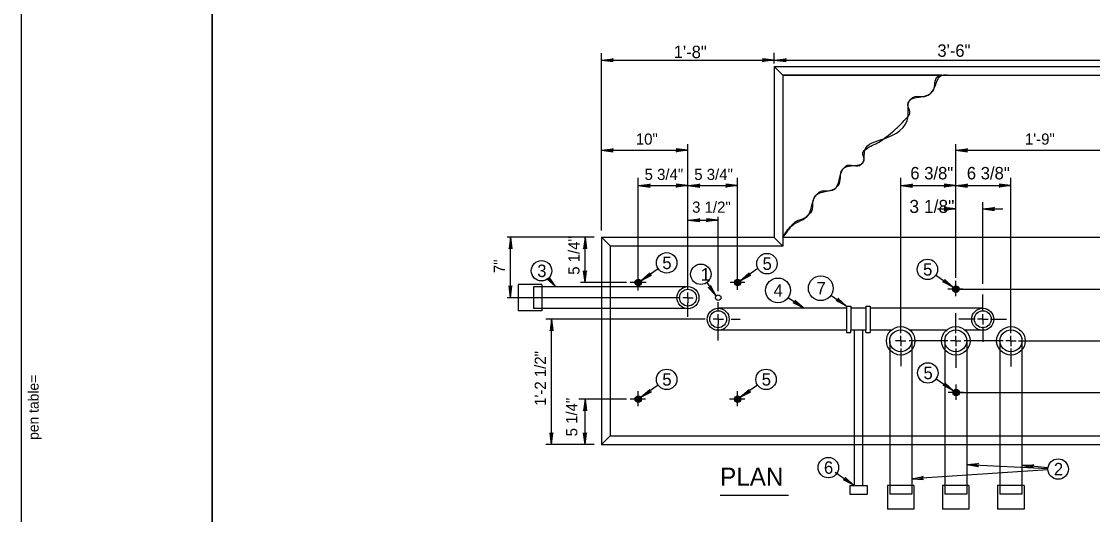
# Model space of a CAD drawing. Extents: x 507907 to 705716, y 496048 to 704964.
# Drawn here: x 704667.4 to 704977.3, y 704082 to 704224.8 of the extents above; entities that cross this region are included whole.
import ezdxf

# ---------------------------------------------------------------- set-up
doc = ezdxf.new("R2010")
doc.units = 0
doc.layers.add('1', color=7, linetype='Continuous')
doc.layers.add('41', color=7, linetype='Continuous')

msp = doc.modelspace()

# ---------------------------------------------------------------- linework, layer by layer
at = {"layer": '1'}
for p, q in [((704722.58, 704534.47), (704722.58, 703904.47)), ((704835.27, 704164.22), (704835.27, 704215.62)), ((704885.25, 704212.65), (704885.25, 704215.68)), ((704835.27, 704213.61), (704838.66, 704214.03)), ((704835.27, 704213.61), (704838.66, 704213.19)), ((704835.27, 704213.61), (704885.25, 704213.61)), ((704838.66, 704214.03), (704837.58, 704213.61)), ((704838.66, 704213.19), (704837.58, 704213.61)), ((704881.86, 704214.03), (704882.94, 704213.61)), ((704885.25, 704213.61), (704881.86, 704214.03)), ((704881.86, 704213.19), (704882.94, 704213.61)), ((704885.25, 704213.61), (704881.86, 704213.19)), ((704885.25, 704213.61), (704888.64, 704214.03)), ((704885.25, 704213.61), (704990.25, 704213.61)), ((704885.25, 704213.61), (704888.64, 704213.19)), ((704885.25, 704211.77), (704887.74, 704209.28)), ((704885.25, 704211.77), (704885.25, 704162.3)), ((704885.25, 704211.77), (704990.25, 704211.77)), ((704888.64, 704214.03), (704887.56, 704213.61)), ((704888.64, 704213.19), (704887.56, 704213.61)), ((704887.74, 704209.28), (704987.76, 704209.28)), ((704887.74, 704209.28), (704887.74, 704159.74)), ((704835.27, 704187.5), (704838.66, 704187.92)), ((704835.27, 704187.5), (704838.66, 704187.08)), ((704835.27, 704187.5), (704860.26, 704187.5)), ((704838.66, 704187.92), (704837.58, 704187.5)), ((704838.66, 704187.08), (704837.58, 704187.5)), ((704856.87, 704187.92), (704857.95, 704187.5)), ((704860.26, 704187.5), (704856.87, 704187.92)), ((704856.87, 704187.08), (704857.95, 704187.5)), ((704860.26, 704187.5), (704856.87, 704187.08)), ((704860.26, 704151.29), (704860.26, 704189.24)), ((704937.75, 704150.6), (704937.75, 704189.24)), ((704937.75, 704187.5), (704941.14, 704187.92)), ((704937.75, 704187.5), (704990.25, 704187.5)), ((704937.75, 704187.5), (704941.14, 704187.08)), ((704941.14, 704187.92), (704940.06, 704187.5)), ((704941.14, 704187.08), (704940.06, 704187.5)), ((704845.89, 704150.93), (704845.89, 704179.55)), ((704845.89, 704177.27), (704849.28, 704177.69)), ((704849.28, 704177.69), (704848.2, 704177.27)), ((704856.87, 704177.69), (704857.95, 704177.27)), ((704860.26, 704177.27), (704856.87, 704177.69)), ((704860.26, 704177.27), (704863.65, 704177.69)), ((704863.65, 704177.69), (704862.57, 704177.27)), ((704871.24, 704177.69), (704872.32, 704177.27)), ((704874.63, 704177.27), (704871.24, 704177.69)), ((704874.63, 704150.93), (704874.63, 704179.55)), ((704921.82, 704140.1), (704921.82, 704179.55)), ((704921.82, 704177.27), (704925.21, 704177.69)), ((704925.21, 704177.69), (704924.13, 704177.27)), ((704934.36, 704177.69), (704935.44, 704177.27)), ((704937.75, 704177.27), (704934.36, 704177.69)), ((704937.75, 704177.27), (704941.14, 704177.69)), ((704941.14, 704177.69), (704940.06, 704177.27)), ((704950.29, 704177.69), (704951.37, 704177.27)), ((704953.71, 704177.27), (704950.29, 704177.69)), ((704953.71, 704139.74), (704953.71, 704179.55)), ((704845.89, 704177.27), (704860.26, 704177.27)), ((704845.89, 704177.27), (704849.28, 704176.85)), ((704849.28, 704176.85), (704848.2, 704177.27)), ((704856.87, 704176.85), (704857.95, 704177.27)), ((704860.26, 704177.27), (704856.87, 704176.85)), ((704860.26, 704177.27), (704874.63, 704177.27)), ((704860.26, 704177.27), (704863.65, 704176.85)), ((704863.65, 704176.85), (704862.57, 704177.27)), ((704871.24, 704176.85), (704872.32, 704177.27)), ((704874.63, 704177.27), (704871.24, 704176.85)), ((704921.82, 704177.27), (704925.21, 704176.85)), ((704921.82, 704177.27), (704937.75, 704177.27)), ((704925.21, 704176.85), (704924.13, 704177.27)), ((704934.36, 704176.85), (704935.44, 704177.27)), ((704937.75, 704177.27), (704934.36, 704176.85)), ((704937.75, 704177.27), (704953.71, 704177.27)), ((704937.75, 704177.27), (704941.14, 704176.85)), ((704941.14, 704176.85), (704940.06, 704177.27)), ((704950.29, 704176.85), (704951.37, 704177.27)), ((704953.71, 704177.27), (704950.29, 704176.85)), ((704945.58, 704148.86), (704945.58, 704172.5)), ((704932.47, 704170.52), (704937.75, 704170.52)), ((704934.36, 704170.94), (704935.44, 704170.52)), ((704937.75, 704170.52), (704934.36, 704170.94)), ((704934.36, 704170.1), (704935.44, 704170.52)), ((704937.75, 704170.52), (704934.36, 704170.1)), ((704945.58, 704170.52), (704948.97, 704170.94)), ((704945.58, 704170.52), (704951.37, 704170.52)), ((704945.58, 704170.52), (704948.97, 704170.1)), ((704948.97, 704170.94), (704947.89, 704170.52)), ((704948.97, 704170.1), (704947.89, 704170.52)), ((704860.26, 704167.25), (704863.65, 704167.67)), ((704860.26, 704167.25), (704869.02, 704167.25)), ((704860.26, 704167.25), (704863.65, 704166.83)), ((704863.65, 704167.67), (704862.57, 704167.25)), ((704863.65, 704166.83), (704862.57, 704167.25)), ((704865.63, 704167.67), (704866.71, 704167.25)), ((704869.02, 704167.25), (704865.63, 704167.67)), ((704865.63, 704166.83), (704866.71, 704167.25)), ((704869.02, 704167.25), (704865.63, 704166.83)), ((704869.02, 704146.7), (704869.02, 704168.18)), ((704833.14, 704162.3), (704807.91, 704162.3)), ((704808.9, 704162.3), (704808.48, 704158.91)), ((704808.9, 704144.81), (704808.9, 704162.3)), ((704808.9, 704162.3), (704809.32, 704158.91)), ((704830.5, 704162.3), (704830.08, 704158.91)), ((704830.5, 704149.19), (704830.5, 704162.3)), ((704830.5, 704162.3), (704830.92, 704158.91)), ((704835.27, 704162.3), (704835.27, 704102.3)), ((704837.76, 704159.81), (704835.27, 704162.3)), ((704835.27, 704162.3), (704885.25, 704162.3)), ((704885.25, 704162.23), (704887.74, 704159.74)), ((704887.74, 704162.3), (704987.76, 704162.3)), ((704808.48, 704158.91), (704808.9, 704159.99)), ((704809.32, 704158.91), (704808.9, 704159.99)), ((704830.08, 704158.91), (704830.5, 704159.99)), ((704830.92, 704158.91), (704830.5, 704159.99)), ((704837.76, 704159.81), (704837.76, 704104.82)), ((704837.76, 704159.81), (704887.74, 704159.81)), ((704851.68, 704153.18), (704846.64, 704149.73)), ((704880.51, 704153.27), (704875.41, 704149.73)), ((704819.46, 704150.24), (704820.51, 704149.7)), ((704822.07, 704147.99), (704819.46, 704150.24)), ((704819.88, 704150.39), (704822.07, 704147.99)), ((704820.09, 704150.78), (704820.51, 704149.7)), ((704822.07, 704147.99), (704820.09, 704150.78)), ((704830.08, 704152.58), (704830.5, 704151.5)), ((704830.5, 704149.19), (704830.08, 704152.58)), ((704830.92, 704152.58), (704830.5, 704151.5)), ((704830.5, 704149.19), (704830.92, 704152.58)), ((704845.89, 704146.88), (704845.89, 704151.53)), ((704846.64, 704149.73), (704849.19, 704151.98)), ((704846.64, 704149.73), (704849.67, 704151.32)), ((704849.19, 704151.98), (704848.56, 704151.02)), ((704849.67, 704151.32), (704848.56, 704151.02)), ((704860.26, 704147.06), (704860.26, 704151.29)), ((704874.63, 704147.06), (704874.63, 704151.38)), ((704875.41, 704149.73), (704877.96, 704151.98)), ((704875.41, 704149.73), (704878.44, 704151.32)), ((704877.96, 704151.98), (704877.3, 704151.02)), ((704878.44, 704151.32), (704877.3, 704151.02)), ((704931.96, 704151.32), (704937, 704147.84)), ((704934.45, 704150.12), (704935.08, 704149.16)), ((704937, 704147.84), (704934.45, 704150.12)), ((704937.75, 704145.26), (704937.75, 704149.64)), ((704808.48, 704148.2), (704808.9, 704147.12)), ((704808.9, 704144.81), (704808.48, 704148.2)), ((704809.32, 704148.2), (704808.9, 704147.12)), ((704808.9, 704144.81), (704809.32, 704148.2)), ((704818.02, 704148.62), (704811.15, 704148.62)), ((704811.15, 704148.62), (704811.15, 704141)), ((704815.53, 704147.99), (704815.53, 704141.63)), ((704818.02, 704147.99), (704815.53, 704147.99)), ((704818.02, 704148.62), (704818.02, 704141)), ((704835.27, 704147.99), (704818.02, 704147.99)), ((704842.5, 704149.19), (704829.15, 704149.19)), ((704860.26, 704147.99), (704835.27, 704147.99)), ((704848.17, 704149.19), (704843.52, 704149.19)), ((704865.69, 704149.16), (704868.39, 704145.29)), ((704866.11, 704147.81), (704867.07, 704147.18)), ((704868.39, 704145.29), (704866.11, 704147.81)), ((704866.8, 704148.32), (704867.07, 704147.18)), ((704868.39, 704145.29), (704866.8, 704148.32)), ((704876.76, 704149.19), (704872.44, 704149.19)), ((704933.97, 704149.43), (704935.08, 704149.16)), ((704937, 704147.84), (704933.97, 704149.43)), ((704939.82, 704147.3), (704935.41, 704147.3)), ((704938.23, 704147.3), (704999.67, 704147.3)), ((704854.14, 704144.81), (704807.91, 704144.81)), ((704858.01, 704144.81), (704854.14, 704144.81)), ((704860.26, 704144.81), (704858.76, 704144.81)), ((704860.26, 704144.81), (704860.26, 704146.31)), ((704860.26, 704144.81), (704861.76, 704144.81)), ((704860.26, 704144.81), (704860.26, 704143.31)), ((704869.02, 704140.82), (704869.02, 704143.46)), ((704889.27, 704144.87), (704893.74, 704141.75)), ((704891.19, 704144.03), (704891.85, 704143.07)), ((704893.74, 704141.75), (704891.19, 704144.03)), ((704901.63, 704145.5), (704906.13, 704142.38)), ((704903.1, 704143.97), (704904.24, 704143.7)), ((704906.13, 704142.38), (704903.1, 704143.97)), ((704903.58, 704144.66), (704904.24, 704143.7)), ((704906.13, 704142.38), (704903.58, 704144.66)), ((704945.58, 704141.06), (704945.58, 704145.74)), ((704818.02, 704141), (704811.15, 704141)), ((704818.02, 704141.63), (704815.53, 704141.63)), ((704835.27, 704141.63), (704818.02, 704141.63)), ((704860.26, 704141.63), (704835.27, 704141.63)), ((704860.26, 704139.26), (704860.26, 704143.31)), ((704906.13, 704141.75), (704869.02, 704141.75)), ((704890.71, 704143.34), (704891.85, 704143.07)), ((704893.74, 704141.75), (704890.71, 704143.34)), ((704906.13, 704142.38), (704906.13, 704134.76)), ((704906.13, 704142.38), (704907.39, 704142.38)), ((704907.39, 704142.38), (704907.39, 704135.36)), ((704911.77, 704141.75), (704907.39, 704141.75)), ((704911.77, 704142.38), (704911.77, 704135.36)), ((704911.77, 704142.38), (704913, 704142.38)), ((704913, 704142.38), (704913, 704134.76)), ((704945.58, 704141.75), (704913, 704141.75)), ((704937.75, 704134.55), (704937.75, 704140.31)), ((704862.69, 704138.57), (704819.16, 704138.57)), ((704820.78, 704138.57), (704820.36, 704135.18)), ((704820.78, 704102.3), (704820.78, 704138.57)), ((704820.78, 704138.57), (704821.2, 704135.18)), ((704865.24, 704138.57), (704862.69, 704138.57)), ((704869.02, 704138.57), (704867.52, 704138.57)), ((704869.02, 704138.57), (704869.02, 704140.07)), ((704869.02, 704138.57), (704870.52, 704138.57)), ((704869.02, 704138.57), (704869.02, 704137.07)), ((704872.77, 704138.57), (704875.32, 704138.57)), ((704921.82, 704134.55), (704921.82, 704140.1)), ((704943.33, 704138.57), (704938.62, 704138.57)), ((704945.58, 704138.57), (704944.08, 704138.57)), ((704945.58, 704138.57), (704945.58, 704140.07)), ((704945.58, 704138.57), (704947.08, 704138.57)), ((704945.58, 704138.57), (704945.58, 704137.07)), ((704947.83, 704138.57), (704952.42, 704138.57)), ((704953.71, 704134.55), (704953.71, 704139.74)), ((704820.36, 704135.18), (704820.78, 704136.26)), ((704821.2, 704135.18), (704820.78, 704136.26)), ((704869.02, 704132.45), (704869.02, 704137.07)), ((704906.13, 704135.36), (704869.02, 704135.36)), ((704906.13, 704134.76), (704907.39, 704134.76)), ((704907.39, 704134.76), (704907.39, 704135.36)), ((704911.77, 704135.36), (704907.39, 704135.36)), ((704908.32, 704135.36), (704908.32, 704102.3)), ((704910.81, 704135.36), (704910.81, 704102.3)), ((704911.77, 704134.76), (704911.77, 704135.36)), ((704911.77, 704134.76), (704913, 704134.76)), ((704919.06, 704135.36), (704913, 704135.36)), ((704934.99, 704135.36), (704924.58, 704135.36)), ((704945.58, 704135.36), (704940.51, 704135.36)), ((704945.58, 704136.32), (704945.58, 704132.06)), ((704918.64, 704132.3), (704918.64, 704102.3)), ((704921.82, 704132.3), (704920.32, 704132.3)), ((704921.82, 704132.3), (704921.82, 704133.8)), ((704921.82, 704132.3), (704923.32, 704132.3)), ((704921.82, 704132.3), (704921.82, 704130.8)), ((704935.5, 704132.3), (704924.28, 704132.3)), ((704925, 704132.3), (704925, 704102.3)), ((704934.57, 704132.3), (704934.57, 704102.3)), ((704937.75, 704132.3), (704936.25, 704132.3)), ((704937.75, 704132.3), (704937.75, 704133.8)), ((704937.75, 704132.3), (704939.25, 704132.3)), ((704937.75, 704132.3), (704937.75, 704130.8)), ((704951.43, 704132.3), (704940.18, 704132.3)), ((704940.93, 704132.3), (704940.93, 704102.3)), ((704950.5, 704132.3), (704950.5, 704102.3)), ((704953.71, 704132.3), (704952.21, 704132.3)), ((704953.71, 704132.3), (704953.71, 704133.8)), ((704953.71, 704132.3), (704955.21, 704132.3)), ((704953.71, 704132.3), (704953.71, 704130.8)), ((704955.93, 704132.3), (704961.3, 704132.3)), ((704956.89, 704132.3), (704956.89, 704102.3)), ((704958.81, 704132.3), (705009, 704132.3)), ((704921.82, 704130.05), (704921.82, 704125.01)), ((704937.75, 704130.05), (704937.75, 704124.53)), ((704953.71, 704130.05), (704953.71, 704124.89)), ((704851.68, 704119.46), (704846.64, 704115.98)), ((704880.42, 704119.46), (704875.41, 704115.98)), ((704932.11, 704121.32), (704937.12, 704117.84)), ((704934.09, 704119.43), (704935.23, 704119.16)), ((704937.12, 704117.84), (704934.09, 704119.43)), ((704934.57, 704120.12), (704935.23, 704119.16)), ((704937.12, 704117.84), (704934.57, 704120.12)), ((704937.87, 704115.26), (704937.87, 704119.64)), ((704845.89, 704113.37), (704845.89, 704117.78)), ((704846.64, 704115.98), (704849.19, 704118.26)), ((704846.64, 704115.98), (704849.67, 704117.54)), ((704849.19, 704118.26), (704848.56, 704117.3)), ((704849.67, 704117.54), (704848.56, 704117.3)), ((704874.63, 704113.37), (704874.63, 704117.78)), ((704875.41, 704115.98), (704877.96, 704118.26)), ((704875.41, 704115.98), (704878.44, 704117.54)), ((704877.96, 704118.26), (704877.3, 704117.3)), ((704878.44, 704117.54), (704877.3, 704117.3)), ((704939.94, 704117.3), (704935.56, 704117.3)), ((704938.23, 704117.3), (704999.67, 704117.3)), ((704842.5, 704115.44), (704828.67, 704115.44)), ((704830.5, 704115.44), (704830.08, 704112.05)), ((704830.08, 704112.05), (704830.5, 704113.13)), ((704830.5, 704102.3), (704830.5, 704115.44)), ((704830.5, 704115.44), (704830.92, 704112.05)), ((704830.92, 704112.05), (704830.5, 704113.13)), ((704847.93, 704115.44), (704843.55, 704115.44)), ((704876.7, 704115.44), (704872.29, 704115.44)), ((704820.36, 704105.69), (704820.78, 704104.61)), ((704820.78, 704102.3), (704820.36, 704105.69)), ((704821.2, 704105.69), (704820.78, 704104.61)), ((704820.78, 704102.3), (704821.2, 704105.69)), ((704830.08, 704105.69), (704830.5, 704104.61)), ((704830.5, 704102.3), (704830.08, 704105.69)), ((704830.92, 704105.69), (704830.5, 704104.61)), ((704830.5, 704102.3), (704830.92, 704105.69)), ((704835.27, 704102.3), (704837.76, 704104.82)), ((704837.76, 704104.82), (704987.76, 704104.82)), ((704833.14, 704102.3), (704819.16, 704102.3)), ((704835.27, 704102.3), (704990.25, 704102.3)), ((704908.32, 704102.3), (704908.32, 704090.42)), ((704910.81, 704102.3), (704910.81, 704090.42)), ((704918.64, 704102.3), (704918.64, 704090.42)), ((704925, 704102.3), (704925, 704090.42)), ((704934.57, 704102.3), (704934.57, 704090.42)), ((704940.93, 704102.3), (704940.93, 704090.42)), ((704950.5, 704102.3), (704950.5, 704090.42)), ((704956.89, 704102.3), (704956.89, 704090.42)), ((704902.83, 704094.26), (704908.32, 704090.42)), ((704964.42, 704094.98), (704925, 704092.34)), ((704940.93, 704096.51), (704944.35, 704096.75)), ((704940.93, 704096.51), (704964.42, 704095.31)), ((704940.93, 704096.51), (704944.32, 704095.91)), ((704944.35, 704096.75), (704943.24, 704096.39)), ((704944.32, 704095.91), (704943.24, 704096.39)), ((704956.89, 704096.3), (704960.31, 704096.36)), ((704964.42, 704095.49), (704956.89, 704096.3)), ((704956.89, 704096.3), (704960.22, 704095.52)), ((704960.31, 704096.36), (704959.17, 704096.06)), ((704960.22, 704095.52), (704959.17, 704096.06)), ((704905.29, 704092.01), (704906.43, 704091.74)), ((704908.32, 704090.42), (704905.29, 704092.01)), ((704905.77, 704092.7), (704906.43, 704091.74)), ((704908.32, 704090.42), (704905.77, 704092.7)), ((704925, 704092.34), (704928.36, 704092.97)), ((704925, 704092.34), (704928.42, 704092.13)), ((704928.36, 704092.97), (704927.31, 704092.49)), ((704928.42, 704092.13), (704927.31, 704092.49)), ((704869.59, 704087.63), (704889.33, 704087.63)), ((704907.06, 704090.42), (704912.07, 704090.42)), ((704907.06, 704090.42), (704907.06, 704087.93)), ((704907.06, 704087.93), (704912.07, 704087.93)), ((704912.07, 704090.42), (704912.07, 704087.93)), ((704918.01, 704090.42), (704918.01, 704083.55)), ((704925.63, 704090.42), (704918.01, 704090.42)), ((704918.64, 704090.42), (704918.64, 704087.93)), ((704925, 704087.93), (704918.64, 704087.93)), ((704925, 704090.42), (704925, 704087.93)), ((704925.63, 704090.42), (704925.63, 704083.55)), ((704933.94, 704090.42), (704933.94, 704083.55)), ((704941.56, 704090.42), (704933.94, 704090.42)), ((704934.57, 704090.42), (704934.57, 704087.93)), ((704940.93, 704087.93), (704934.57, 704087.93)), ((704940.93, 704090.42), (704940.93, 704087.93)), ((704941.56, 704090.42), (704941.56, 704083.55)), ((704949.87, 704090.42), (704949.87, 704083.55)), ((704957.52, 704090.42), (704949.87, 704090.42)), ((704950.5, 704090.42), (704950.5, 704087.93)), ((704956.89, 704087.93), (704950.5, 704087.93)), ((704956.89, 704090.42), (704956.89, 704087.93)), ((704957.52, 704090.42), (704957.52, 704083.55)), ((704925.63, 704083.55), (704918.01, 704083.55)), ((704941.56, 704083.55), (704933.94, 704083.55)), ((704957.52, 704083.55), (704949.87, 704083.55))]:
    msp.add_line(p, q, dxfattribs=at)
msp.add_lwpolyline([(704933.68, 704209.25), (704887.74, 704209.25), (704887.74, 704162.3)], dxfattribs=at)
for centre, radius in [((704854.1, 704154.89), 2.96), ((704883.12, 704154.66), 2.96), ((704929.55, 704153.01), 2.96), ((704817.9, 704152.6), 2.96), ((704863.99, 704151.58), 2.96), ((704845.89, 704149.19), 0.937), ((704845.89, 704149.19), 0.844), ((704845.89, 704149.19), 0.759), ((704845.89, 704149.19), 0.683), ((704845.89, 704149.19), 0.615), ((704845.89, 704149.19), 0.554), ((704845.89, 704149.19), 0.498), ((704845.89, 704149.19), 0.448), ((704874.64, 704149.19), 0.937), ((704874.64, 704149.19), 0.844), ((704874.64, 704149.19), 0.759), ((704874.64, 704149.19), 0.683), ((704874.64, 704149.19), 0.615), ((704874.64, 704149.19), 0.554), ((704874.64, 704149.19), 0.498), ((704874.64, 704149.19), 0.448), ((704886.31, 704146.91), 3.59), ((704898.69, 704147.54), 3.59), ((704845.89, 704149.19), 0.404), ((704845.89, 704149.19), 0.363), ((704845.89, 704149.19), 0.327), ((704845.89, 704149.19), 0.294), ((704845.89, 704149.19), 0.265), ((704845.89, 704149.19), 0.238), ((704845.89, 704149.19), 0.214), ((704860.26, 704144.81), 3.19), ((704860.26, 704144.81), 2.44), ((704874.64, 704149.19), 0.404), ((704874.64, 704149.19), 0.363), ((704874.64, 704149.19), 0.327), ((704874.64, 704149.19), 0.294), ((704874.64, 704149.19), 0.265), ((704874.64, 704149.19), 0.238), ((704874.64, 704149.19), 0.214), ((704937.76, 704147.31), 0.937), ((704937.76, 704147.31), 0.844), ((704937.76, 704147.31), 0.759), ((704937.76, 704147.31), 0.683), ((704937.76, 704147.31), 0.615), ((704937.76, 704147.31), 0.554), ((704937.76, 704147.31), 0.498), ((704937.76, 704147.31), 0.448), ((704937.76, 704147.31), 0.404), ((704937.76, 704147.31), 0.363), ((704937.76, 704147.31), 0.327), ((704937.76, 704147.31), 0.294), ((704937.76, 704147.31), 0.265), ((704937.76, 704147.31), 0.238), ((704937.76, 704147.31), 0.214), ((704869.01, 704144.81), 0.781), ((704869.01, 704138.56), 3.19), ((704869.01, 704138.56), 2.44), ((704945.57, 704138.56), 3.19), ((704945.57, 704138.56), 2.44), ((704921.82, 704132.31), 4.12), ((704921.82, 704132.31), 3.19), ((704937.76, 704132.31), 4.12), ((704937.76, 704132.31), 3.19), ((704953.7, 704132.31), 4.12), ((704953.7, 704132.31), 3.19), ((704929.67, 704123.01), 2.96), ((704854.1, 704121.14), 2.96), ((704882.85, 704121.14), 2.96), ((704845.89, 704115.44), 0.937), ((704845.89, 704115.44), 0.844), ((704845.89, 704115.44), 0.759), ((704845.89, 704115.44), 0.683), ((704845.89, 704115.44), 0.615), ((704845.89, 704115.44), 0.554), ((704845.89, 704115.44), 0.498), ((704845.89, 704115.44), 0.448), ((704845.89, 704115.44), 0.404), ((704845.89, 704115.44), 0.363), ((704845.89, 704115.44), 0.327), ((704845.89, 704115.44), 0.294), ((704845.89, 704115.44), 0.265), ((704845.89, 704115.44), 0.238), ((704845.89, 704115.44), 0.214), ((704874.64, 704115.44), 0.937), ((704874.64, 704115.44), 0.844), ((704874.64, 704115.44), 0.759), ((704874.64, 704115.44), 0.683), ((704874.64, 704115.44), 0.615), ((704874.64, 704115.44), 0.554), ((704874.64, 704115.44), 0.498), ((704874.64, 704115.44), 0.448), ((704874.64, 704115.44), 0.404), ((704874.64, 704115.44), 0.363), ((704874.64, 704115.44), 0.327), ((704874.64, 704115.44), 0.294), ((704874.64, 704115.44), 0.265), ((704874.64, 704115.44), 0.238), ((704874.64, 704115.44), 0.214), ((704937.89, 704117.31), 0.937), ((704937.89, 704117.31), 0.844), ((704937.89, 704117.31), 0.759), ((704937.89, 704117.31), 0.683), ((704937.89, 704117.31), 0.615), ((704937.89, 704117.31), 0.554), ((704937.89, 704117.31), 0.498), ((704937.89, 704117.31), 0.448), ((704937.89, 704117.31), 0.404), ((704937.89, 704117.31), 0.363), ((704937.89, 704117.31), 0.327), ((704937.89, 704117.31), 0.294), ((704937.89, 704117.31), 0.265), ((704937.89, 704117.31), 0.238), ((704937.89, 704117.31), 0.214), ((704900.88, 704095.6), 2.96), ((704967.37, 704095.17), 2.96)]:
    msp.add_circle(centre, radius, dxfattribs=at)
msp.add_spline([(704887.74, 704162.3), (704890.27, 704165.64), (704895.2, 704168.89), (704897.51, 704174.66), (704903.17, 704176.76), (704905.47, 704182.42), (704910.82, 704183.89), (704911.45, 704187.56), (704916.9, 704190.81), (704923.93, 704197.31), (704924.35, 704201.82), (704930.53, 704204.02), (704933.68, 704209.25), (704935.88, 704209.25)], degree=3, dxfattribs=at)
msp.add_open_spline([(704887.74, 704162.3), (704888.59, 704163.42), (704889.43, 704164.53), (704890.27, 704165.64), (704891.46, 704167.21), (704893.82, 704167.59), (704895.2, 704168.89), (704896.65, 704170.27), (704896.21, 704173.21), (704897.51, 704174.66), (704898.77, 704176.07), (704901.83, 704175.51), (704903.17, 704176.76), (704904.52, 704178.02), (704904.21, 704181.13), (704905.47, 704182.42), (704906.62, 704183.59), (704909.72, 704182.62), (704910.82, 704183.89), (704911.57, 704184.74), (704910.5, 704186.81), (704911.45, 704187.56), (704913.07, 704188.83), (704915.22, 704189.51), (704916.9, 704190.81), (704919.44, 704192.76), (704921.85, 704194.94), (704923.93, 704197.31), (704924.91, 704198.43), (704923.44, 704200.69), (704924.35, 704201.82), (704925.67, 704203.45), (704929.07, 704202.79), (704930.53, 704204.02), (704931.9, 704205.16), (704931.64, 704209.25), (704933.68, 704209.25)], degree=3, dxfattribs=at)
at = {"layer": '41'}
for points in [[(704667.4, 704549.47), (705715.58, 704549.47), (705715.58, 703889.47), (704667.4, 703889.47)], [(704722.58, 704534.47), (705712.58, 704534.47), (705712.58, 703904.47), (704722.58, 703904.47)]]:
    msp.add_lwpolyline(points, close=True, dxfattribs=at)

# ---------------------------------------------------------------- texts
at = {"layer": '1'}
for s, height, p in [('1\'-8"', 3.6, (704856.13, 704214.18)), ('3\'-6"', 3.6, (704932.42, 704214.57)), ('10"', 3.24, (704845.17, 704189.12)), ('1\'-9"', 3.24, (704957.77, 704189.12)), ('5 3/4"', 3.24, (704847.71, 704178.89)), ('5 3/4"', 3.24, (704862.08, 704178.89)), ('6 3/8"', 3.6, (704924.6, 704179.07)), ('6 3/8"', 3.6, (704940.95, 704179.07)), ('3 1/2"', 3.24, (704861.47, 704169.41)), ('3 1/8"', 3.78, (704924.31, 704169.35)), ('5', 3.6, (704852.84, 704153.09)), ('5', 3.6, (704881.85, 704152.85)), ('3', 3.6, (704816.65, 704150.78)), ('1', 3.6, (704864, 704149.76)), ('5', 3.6, (704928.29, 704151.2)), ('4', 3.6, (704885.04, 704145.11)), ('7', 3.6, (704897.45, 704145.74)), ('5', 3.6, (704852.84, 704119.34)), ('5', 3.6, (704881.61, 704119.34)), ('5', 3.6, (704928.41, 704121.2)), ('6', 3.6, (704899.61, 704093.81)), ('2', 3.6, (704966.14, 704093.36)), ('PLAN', 5.25, (704869.55, 704090.33))]:
    msp.add_text(s, height=height, dxfattribs=at).set_placement(p)
for s, height, p in [('5 1/4"', 3.24, (704828.88, 704151.44)), ('7"', 3.24, (704807.28, 704151.92)), ('...................pentable..................', 0.0432, (704672.4, 704127.54)), ('1\'-2 1/2"', 3.24, (704819.16, 704113.49)), ('pen table=', 3, (704672.4, 704103.63)), ('5 1/4"', 3.24, (704828.25, 704104.64))]:
    msp.add_text(s, height=height, rotation=90, dxfattribs=at).set_placement(p)

doc.saveas('drawing.dxf')
